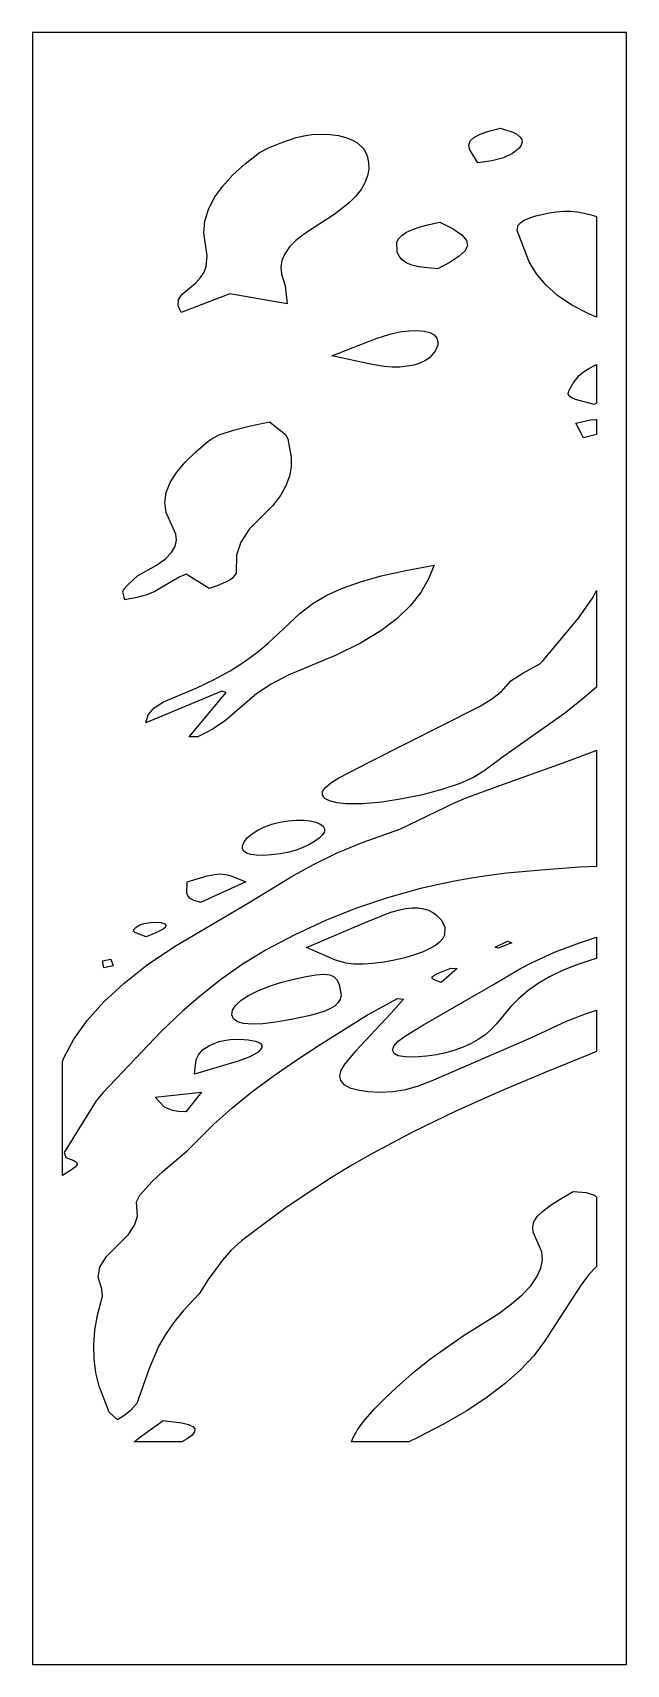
# Model space of a CAD drawing. Extents: x 0 to 400, y 0 to 1100.
import ezdxf

# ---------------------------------------------------------------- set-up
doc = ezdxf.new("R2010")
doc.units = 0
doc.layers.add('CUT', color=1, linetype='Continuous')
doc.layers.add('OUTLINE', color=7, linetype='Continuous')

msp = doc.modelspace()

# ---------------------------------------------------------------- linework, layer by layer
at = {"layer": 'CUT'}
for points in [[(329.77, 1026.16), (329.2, 1024.16), (327.74, 1022.02), (323.35, 1018.45), (317.14, 1015.66), (309.26, 1013.58), (299.89, 1012.18), (294.52, 1020.92), (293.89, 1024.21), (294.76, 1026.97), (297.23, 1029.35), (301.4, 1031.5), (307.34, 1033.57), (315.14, 1035.71), (323.43, 1032.98), (326.3, 1031.45), (328.32, 1029.8), (329.48, 1028.04)], [(225.62, 1003.39), (223.91, 998.84), (221.3, 994.31), (217.76, 989.79), (213.28, 985.28), (203.74, 977.75), (183.05, 964.44), (177.39, 959.98), (173, 955.49), (169.86, 950.96), (167.93, 946.4), (167.2, 941.8), (167.62, 937.18), (170.22, 929.24), (171.54, 917.11), (132.91, 923.98), (99.97, 911.39), (97.96, 915.88), (98.32, 919.97), (100.75, 923.76), (109.71, 931.15), (113.18, 934.88), (115.53, 938.57), (116.94, 942.24), (117.55, 949.59), (115.3, 965), (116.03, 972.88), (118.41, 980.74), (122.38, 988.57), (127.88, 996.34), (134.82, 1004.03), (143.16, 1011.64), (152.81, 1019.14), (158.84, 1022.34), (167.9, 1025.98), (177.51, 1029.25), (182.67, 1030.49), (188.14, 1031.32), (193.97, 1031.65), (200.21, 1031.37), (206.1, 1030.56), (211.04, 1029.36), (215.12, 1027.83), (218.43, 1026.02), (223.01, 1021.79), (225.38, 1017.08), (226.35, 1012.5), (226.43, 1007.94)], [(333.9, 974.8), (338.03, 976.24), (347.93, 978.6), (352.78, 979.28), (357.56, 979.62), (362.3, 979.59), (366.99, 979.19), (371.65, 978.41), (376.29, 977.23), (380, 975.97), (380, 908.2), (374.72, 910.35), (363.31, 916.35), (353.69, 922.9), (345.77, 929.96), (339.42, 937.48), (334.54, 945.44), (326.35, 966.72), (327.2, 970.11), (328.6, 971.73), (330.79, 973.3)], [(246.57, 961.02), (248.69, 963.31), (251.79, 965.42), (255.89, 967.35), (261, 969.12), (267.16, 970.74), (274.37, 972.24), (283.21, 967.71), (289.15, 963.67), (292.39, 959.97), (293.07, 956.44), (291.34, 952.93), (287.34, 949.27), (281.21, 945.31), (273.05, 940.87), (266.04, 941.36), (260.2, 942.15), (255.45, 943.28), (251.71, 944.8), (248.89, 946.77), (246.92, 949.23), (245.69, 952.22), (245.39, 958.52)], [(252.29, 875.05), (247.46, 874.59), (242.32, 874.57), (236.93, 875.02), (228.72, 876.32), (201.67, 882.22), (231.48, 893.73), (240.74, 896.64), (247.44, 898.21), (253.56, 899.08), (259.02, 899.29), (263.72, 898.86), (267.56, 897.81), (270.46, 896.19), (272.32, 894.01), (273.05, 891.3), (272.88, 889.3), (271.16, 885.17), (267.3, 880.83), (264.32, 878.84), (260.78, 877.2), (256.75, 875.93)], [(364.06, 863.68), (368.24, 868.81), (371.1, 871.25), (374.64, 873.58), (378.95, 875.77), (380, 876.17), (380, 850.24), (378.39, 849.4), (365.75, 852.79), (363.28, 853.77), (361.55, 854.98), (360.77, 856.51), (361.17, 858.45)], [(109.85, 817.45), (118, 824.37), (121.49, 826.72), (125.56, 828.76), (135.28, 832.11), (146.73, 834.92), (159.52, 837.67), (170.16, 829.22), (171.99, 826.21), (174.23, 813.68), (174.12, 807.32), (172.98, 800.91), (170.65, 794.42), (166.98, 787.87), (161.8, 781.24), (146.01, 765.44), (140.18, 756.56), (137.35, 747.83), (137.09, 735.54), (134.41, 732.05), (131.95, 730.34), (124.35, 726.97), (119.02, 725.29), (103.4, 734.87), (98.62, 732.81), (82.21, 723.18), (76.89, 720.99), (70.3, 719.1), (62.04, 717.64), (60.73, 723.07), (61.47, 724.77), (64.02, 727.81), (70.65, 733.82), (83.4, 741.02), (89.42, 745.37), (93.51, 749.61), (95.91, 753.76), (96.83, 757.85), (96.49, 761.92), (89.88, 776.61), (88.96, 783.24), (89.95, 789.97), (92.7, 796.77), (97.04, 803.64), (102.81, 810.54)], [(371.17, 826.83), (365.94, 836.79), (375.84, 838.92), (379.08, 839.28), (380, 839.2), (380, 829.09)], [(245.63, 705.16), (234.49, 696.69), (220.88, 688.41), (204.56, 680.31), (172.04, 666.84), (160.7, 660.87), (151.04, 654.51), (129.82, 636.27), (121.65, 630.66), (111.26, 625.3), (105.39, 625.35), (130.46, 655.2), (127.41, 656.05), (76.33, 634.74), (77.86, 640.12), (81.94, 644.83), (88.26, 648.94), (110.26, 658.14), (122.38, 663.89), (133.04, 669.79), (142.46, 675.82), (150.86, 681.97), (158.43, 688.22), (180.14, 708.6), (188.74, 715.12), (198.12, 720.71), (208.68, 725.56), (220.82, 729.84), (234.92, 733.73), (251.33, 737.4), (270.41, 741.02), (266.74, 731.75), (261.53, 722.68), (254.57, 713.82)], [(315.88, 655.82), (322.1, 663.04), (330.25, 668.1), (341.63, 674.55), (344.05, 676.68), (367.76, 705.35), (377.68, 719.39), (380, 723.92), (380, 658.76), (370.89, 651.06), (358.22, 641.1), (317.16, 612.03), (304.02, 602.13), (297.05, 597.85), (287.38, 593.67), (275.67, 589.76), (262.61, 586.28), (248.9, 583.41), (235.28, 581.3), (222.48, 580.15), (211.27, 580.14), (204.85, 580.85), (200.01, 582.09), (196.78, 583.79), (195.23, 585.92), (195.38, 588.42), (197.27, 591.23), (200.93, 594.3), (206.4, 597.58), (227.53, 608.61), (300.52, 645.56), (309.04, 650.59)], [(284.64, 580.95), (292.15, 584.1), (309.14, 590.45), (360.01, 608.66), (378.89, 615.81), (380, 616.29), (380, 537.77), (368.35, 537.33), (342.66, 535.44), (319.51, 533.35), (307.57, 531.87), (295.78, 530.08), (284.13, 527.99), (272.64, 525.6), (261.29, 522.93), (239.09, 516.73), (217.56, 509.46), (196.75, 501.15), (176.67, 491.87), (157.37, 481.68), (141.19, 471.79), (126.58, 461.46), (113.29, 450.88), (101.06, 440.28), (86.61, 426.67), (47.26, 385.27), (42.9, 379.87), (21.16, 345.17), (22.37, 341.78), (27.71, 339.71), (29.59, 338.44), (29.99, 337.08), (28.86, 335.45), (26.15, 333.36), (20, 329.61), (20, 406.38), (20.99, 408.97), (27.8, 421.5), (36.73, 434.04), (47.88, 446.58), (61.33, 459.09), (77.17, 471.56), (95.46, 483.97), (145.95, 513.6), (174.25, 530.82), (189.12, 539.23), (205.18, 547.05), (222.59, 554.25), (247.4, 562.93)], [(144.85, 557.34), (147.96, 559.95), (151.81, 562.36), (156.27, 564.51), (161.22, 566.31), (166.52, 567.71), (172.04, 568.64), (177.46, 569.08), (182.44, 569.05), (186.86, 568.6), (190.6, 567.76), (193.57, 566.57), (195.63, 565.07), (196.69, 563.29), (196.62, 561.25), (195.38, 559.11), (193.08, 556.86), (189.89, 554.61), (185.98, 552.44), (181.55, 550.44), (176.76, 548.71), (171.81, 547.33), (166.86, 546.4), (160.63, 545.69), (155.21, 545.38), (150.63, 545.48), (146.92, 545.97), (144.11, 546.85), (142.23, 548.12), (141.31, 549.77), (141.36, 551.8), (142.61, 554.6)], [(113.17, 513.67), (108.9, 514.84), (106.12, 516.3), (104.54, 517.98), (103.85, 519.82), (104.02, 527.5), (117.69, 531.5), (122.43, 532.49), (126.4, 532.83), (130.06, 532.51), (133.84, 531.53), (143.59, 527.64)], [(266.65, 508.4), (269.68, 506.9), (271.96, 505.3), (275.38, 501.68), (277.7, 496.9), (277.54, 491.67), (276.27, 489.23), (274.2, 486.91), (271.33, 484.67), (267.66, 482.52), (263.19, 480.45), (257.37, 478.29), (250.81, 476.34), (243.78, 474.67), (236.55, 473.34), (229.39, 472.41), (222.59, 471.96), (216.43, 472.04), (211.2, 472.73), (204.09, 474.75), (184.42, 483.33), (223.96, 500.19), (235.68, 504.94), (241.32, 506.98), (246.51, 508.49), (251.28, 509.48), (255.66, 509.96), (259.66, 509.93), (263.32, 509.41)], [(89.84, 498.08), (89.46, 496.92), (88.04, 495.71), (83, 493.18), (76.53, 490.55), (68.84, 493.3), (67.97, 494.22), (68.08, 495.35), (69.43, 496.76), (72.3, 498.51), (75.21, 499.39), (79.49, 500.09), (83.74, 500.42), (86.58, 500.22), (88.96, 499.18)], [(251.03, 409.47), (246.37, 410.33), (243.5, 411.87), (242.5, 414.04), (243.43, 416.79), (246.35, 420.06), (251.3, 423.8), (263.27, 431.19), (310.59, 458.4), (328.67, 469.14), (336.03, 473.01), (351.68, 480.1), (368.37, 486.44), (380, 490.24), (380, 475.82), (377.39, 475.13), (366.68, 471.6), (356.99, 467.71), (348.27, 463.48), (340.48, 458.92), (333.57, 454.07), (327.47, 448.94), (322.13, 443.56), (312.27, 431.57), (308.47, 427.56), (304.6, 424.24), (300.22, 421.22), (295.36, 418.51), (290.07, 416.12), (284.39, 414.06), (278.36, 412.35), (272.02, 410.99), (265.43, 410), (257.41, 409.35)], [(322.78, 486.31), (313.71, 482.72), (311.58, 483.44), (319.83, 487.63)], [(54.17, 470.85), (47.89, 469.49), (47.02, 474.26), (52.72, 475.48)], [(147.87, 431.59), (142.13, 432.03), (137.92, 433.23), (135.26, 435.17), (134.14, 437.87), (134.66, 441.04), (136.81, 444.33), (140.46, 447.66), (145.45, 450.95), (151.63, 454.11), (158.86, 457.05), (166.99, 459.71), (175.86, 462), (184.33, 463.8), (191.06, 464.9), (196.28, 465.25), (200.22, 464.8), (203.1, 463.5), (205.15, 461.29), (206.58, 458.12), (207.83, 451.07), (207.28, 448.49), (205.93, 446.15), (203.75, 444.03), (200.7, 442.1), (196.75, 440.34), (191.86, 438.72), (185.98, 437.21), (174.22, 434.7), (163.93, 432.93), (155.15, 431.89)], [(269.08, 463.47), (270.29, 464.46), (272.74, 465.7), (281.67, 469.36), (285.99, 469.03), (275.31, 459.76), (270.14, 461.79), (269.06, 462.62)], [(127.97, 272.47), (118.15, 259.39), (112.19, 249.74), (101.38, 238.25), (94.81, 230.21), (89.45, 222.34), (85.09, 214.62), (78.47, 199.47), (70.15, 175.87), (65.81, 170.85), (62.12, 168.01), (57.09, 164.89), (51.56, 170.05), (44.73, 187.45), (42.61, 196.53), (41.42, 205.87), (41.18, 215.46), (41.95, 225.31), (43.75, 235.43), (47.16, 248.27), (46.69, 252.89), (44.05, 261.12), (45.35, 267.76), (49.72, 274.91), (64.26, 289.55), (68.72, 296.05), (70.57, 302.17), (69.92, 311.81), (72.3, 316.22), (80.48, 325.56), (87.93, 332.44), (104.19, 346.2), (121.96, 364.09), (134.21, 375.05), (147.65, 385.85), (162.06, 396.51), (177.26, 407.02), (193.04, 417.39), (225.63, 437.77), (245.91, 448.79), (249.8, 448.48), (241.33, 438.82), (217.5, 413.3), (210.36, 404.79), (207.66, 400.49), (206.7, 396.73), (207.42, 393.52), (209.76, 390.86), (213.65, 388.76), (219.04, 387.22), (225.84, 386.23), (233.98, 385.8), (242.72, 386.15), (251.34, 387.51), (259.97, 389.9), (268.77, 393.33), (335.69, 422.45), (359.66, 433.55), (372.52, 438.53), (379.13, 440.73), (380, 440.96), (380, 413.11), (374.48, 410.94), (344.52, 398.8), (314.66, 386.17), (285.16, 372.94), (256.33, 358.99), (228.47, 344.2), (215, 336.45), (201.9, 328.46), (185.66, 317.95), (170, 307.25), (154.98, 296.4), (140.71, 285.45), (133.58, 278.99)], [(119.12, 417.3), (125.36, 419.79), (129.04, 420.65), (133.06, 421.17), (139.23, 421.38), (145.16, 421.03), (150.1, 420.15), (153.32, 418.72), (154.37, 417.4), (154.42, 415.95), (153.56, 414.41), (151.88, 412.81), (146.37, 409.58), (138.54, 406.53), (109, 397.87), (110.27, 407.75), (111.64, 410.88), (114.5, 414.17)], [(94.31, 373.39), (88.89, 375.65), (82.6, 382.39), (113.7, 385.65), (103.29, 372.41), (98.27, 372.72)], [(238.39, 180.37), (247.32, 188.76), (256.99, 197.1), (267.46, 205.41), (278.73, 213.66), (290.84, 221.86), (313.99, 236.54), (322.68, 242.94), (329.88, 249.19), (335.57, 255.29), (339.75, 261.24), (342.41, 267.02), (343.53, 272.65), (343.1, 278.12), (337.31, 291.39), (336.96, 294.99), (337.77, 298.41), (339.9, 301.83), (343.48, 305.4), (348.64, 309.29), (355.51, 313.67), (364.19, 318.7), (372.98, 318.13), (378.5, 316.39), (380, 315.06), (380, 268.29), (374.75, 262.91), (369.59, 255.96), (344.7, 217.4), (337.56, 207.9), (328.79, 198.51), (318.37, 189.23), (306.26, 180.03), (292.43, 170.92), (276.85, 161.86), (259.47, 152.86), (253.34, 150), (214.8, 150), (215.94, 152.99), (218.78, 158.2), (222.71, 163.51), (230.2, 171.96)], [(109.2, 158.71), (109.07, 156.78), (107.38, 154.55), (104.11, 152.02), (100.62, 150), (68.33, 150), (71.93, 152.87), (87.84, 164.37), (100.53, 162.72), (104.91, 161.69), (107.81, 160.35)]]:
    msp.add_lwpolyline(points, close=True, dxfattribs=at)
at = {"layer": 'OUTLINE'}
msp.add_lwpolyline([(0, 0), (400, 0), (400, 1100), (0, 1100)], close=True, dxfattribs=at)

doc.saveas('drawing.dxf')
